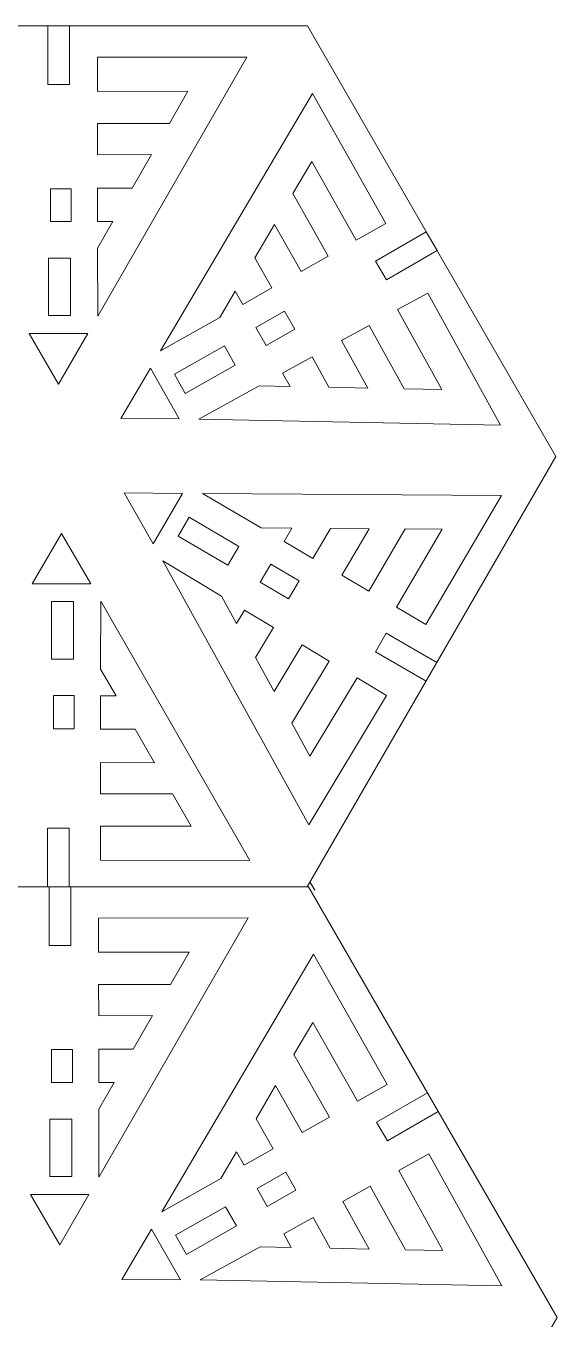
# Model space of a CAD drawing. Header units: inches. Extents: x -12.5 to 16.2, y -9.8 to 11.8.
# Drawn here: x 12 to 16.2, y 0.95 to 11.2 of the extents above; entities that cross this region are included whole.
import ezdxf

# ---------------------------------------------------------------- set-up
doc = ezdxf.new("R2010")
doc.units = ezdxf.units.IN
doc.header["$MEASUREMENT"] = 0
doc.layers.add('frame', color=7, linetype='Continuous')

msp = doc.modelspace()

# ---------------------------------------------------------------- linework, layer by layer
at = {"layer": 'frame', "color": 1, "lineweight": 9}
for points in [[(12.172, 10.736), (12.343, 10.736), (12.343, 11.2), (12.172, 11.2), (12.172, 10.736)], [(12.169, 4.379), (12.341, 4.379), (12.341, 4.843), (12.169, 4.843), (12.169, 4.379)], [(12.181, 3.915), (12.353, 3.915), (12.353, 4.379), (12.181, 4.379), (12.181, 3.915)]]:
    msp.add_lwpolyline(points, close=True, dxfattribs=at)
at = {"layer": 'frame', "color": 5, "lineweight": 9}
for points in [[(12.191, 9.65), (12.355, 9.65), (12.355, 9.911), (12.191, 9.911), (12.191, 9.65)], [(12.176, 8.905), (12.35, 8.905), (12.35, 9.361), (12.176, 9.361), (12.176, 8.905)], [(12.2, 6.183), (12.374, 6.183), (12.374, 6.639), (12.2, 6.639), (12.2, 6.183)], [(12.215, 5.632), (12.379, 5.632), (12.379, 5.894), (12.215, 5.894), (12.215, 5.632)], [(12.2, 2.829), (12.365, 2.829), (12.365, 3.09), (12.2, 3.09), (12.2, 2.829)], [(12.186, 2.083), (12.36, 2.083), (12.36, 2.539), (12.186, 2.539), (12.186, 2.083)]]:
    msp.add_lwpolyline(points, close=True, dxfattribs=at)
at = {"layer": 'frame', "color": 250, "lineweight": 9}
for points in [[(10.288, 11.201), (10.288, 11.201), (14.227, 11.2), (14.227, 11.2), (14.227, 11.2), (14.227, 11.2), (16.195, 7.788), (16.195, 7.788), (16.195, 7.788), (16.195, 7.788), (14.224, 4.378), (14.224, 4.378), (14.224, 4.378), (14.224, 4.378), (10.286, 4.38), (10.286, 4.38), (10.286, 4.38), (10.286, 4.38), (8.318, 7.791), (8.318, 7.791), (8.318, 7.791), (8.318, 7.791), (10.288, 11.201), (10.288, 11.201)], [(10.298, 4.38), (10.298, 4.38), (14.236, 4.378), (14.236, 4.378), (14.236, 4.378), (14.236, 4.378), (16.204, 0.967), (16.204, 0.967), (16.204, 0.967), (16.204, 0.967), (14.234, -2.443), (14.234, -2.443), (14.234, -2.443), (14.234, -2.443), (10.296, -2.442), (10.296, -2.442), (10.296, -2.442), (10.296, -2.442), (8.328, 0.969), (8.328, 0.969), (8.328, 0.969), (8.328, 0.969), (10.298, 4.38), (10.298, 4.38)]]:
    msp.add_open_spline(points, degree=3, knots=[0, 0, 0, 0, 0.142857, 0.142857, 0.142857, 0.142857, 0.285714, 0.285714, 0.285714, 0.285714, 0.428571, 0.428571, 0.428571, 0.428571, 0.571429, 0.571429, 0.571429, 0.571429, 0.714286, 0.714286, 0.714286, 0.714286, 1, 1, 1, 1], dxfattribs=at)
for points in [[(14.227, 11.2), (14.227, 11.2), (14.226, 11.198), (14.226, 11.198)], [(14.247, 4.418), (14.247, 4.418), (14.285, 4.353), (14.285, 4.353)], [(14.236, 4.378), (14.236, 4.378), (14.235, 4.377), (14.235, 4.377)]]:
    msp.add_open_spline(points, degree=3, dxfattribs=at)
at = {"layer": 'frame', "color": 5, "lineweight": 9}
for points in [[(13.747, 10.954), (13.747, 10.954), (12.563, 10.953), (12.563, 10.953)], [(12.563, 10.682), (12.563, 10.682), (12.563, 10.953), (12.563, 10.953)], [(13.747, 10.954), (13.747, 10.954), (12.566, 8.901), (12.566, 8.901)], [(14.266, 10.666), (14.266, 10.666), (13.063, 8.625), (13.063, 8.625)], [(14.266, 10.666), (14.266, 10.666), (14.849, 9.635), (14.849, 9.635)], [(12.564, 10.427), (12.564, 10.427), (13.134, 10.428), (13.134, 10.428)], [(12.564, 10.18), (12.564, 10.18), (12.564, 10.427), (12.564, 10.427)], [(12.564, 10.18), (12.564, 10.18), (12.991, 10.181), (12.991, 10.181)], [(12.991, 10.181), (12.991, 10.181), (12.839, 9.915), (12.839, 9.915)], [(12.565, 9.65), (12.565, 9.65), (12.564, 9.915), (12.564, 9.915)], [(12.564, 9.915), (12.564, 9.915), (12.839, 9.915), (12.839, 9.915)], [(14.391, 9.377), (14.391, 9.377), (14.111, 9.873), (14.111, 9.873)], [(12.687, 9.651), (12.687, 9.651), (12.565, 9.439), (12.565, 9.439)], [(12.565, 9.65), (12.565, 9.65), (12.687, 9.651), (12.687, 9.651)], [(14.614, 9.502), (14.614, 9.502), (14.849, 9.635), (14.849, 9.635)], [(13.966, 9.627), (13.966, 9.627), (13.81, 9.364), (13.81, 9.364)], [(14.176, 9.255), (14.176, 9.255), (13.966, 9.627), (13.966, 9.627)], [(12.566, 8.901), (12.566, 8.901), (12.565, 9.439), (12.565, 9.439)], [(13.946, 9.125), (13.946, 9.125), (13.81, 9.364), (13.81, 9.364)], [(14.176, 9.255), (14.176, 9.255), (14.391, 9.377), (14.391, 9.377)], [(13.715, 8.994), (13.715, 8.994), (13.946, 9.125), (13.946, 9.125)], [(13.655, 9.1), (13.655, 9.1), (13.532, 8.891), (13.532, 8.891)], [(13.715, 8.994), (13.715, 8.994), (13.655, 9.1), (13.655, 9.1)], [(14.941, 8.953), (14.941, 8.953), (15.18, 9.084), (15.18, 9.084)], [(15.756, 8.038), (15.756, 8.038), (15.18, 9.084), (15.18, 9.084)], [(13.063, 8.625), (13.063, 8.625), (13.532, 8.891), (13.532, 8.891)], [(14.498, 8.708), (14.498, 8.708), (14.716, 8.828), (14.716, 8.828)], [(14.716, 8.828), (14.716, 8.828), (14.993, 8.325), (14.993, 8.325)], [(12.024, 8.764), (12.024, 8.764), (12.255, 8.363), (12.255, 8.363)], [(12.024, 8.764), (12.024, 8.764), (12.487, 8.764), (12.487, 8.764)], [(12.487, 8.764), (12.487, 8.764), (12.255, 8.363), (12.255, 8.363)], [(14.498, 8.708), (14.498, 8.708), (14.706, 8.331), (14.706, 8.331)], [(14.03, 8.45), (14.03, 8.45), (14.264, 8.579), (14.264, 8.579)], [(14.264, 8.579), (14.264, 8.579), (14.397, 8.337), (14.397, 8.337)], [(12.983, 8.489), (12.983, 8.489), (12.749, 8.09), (12.749, 8.09)], [(13.211, 8.087), (13.211, 8.087), (12.983, 8.489), (12.983, 8.489)], [(14.03, 8.45), (14.03, 8.45), (14.089, 8.343), (14.089, 8.343)], [(13.368, 8.086), (13.368, 8.086), (13.844, 8.348), (13.844, 8.348)], [(14.089, 8.343), (14.089, 8.343), (13.844, 8.348), (13.844, 8.348)], [(14.706, 8.331), (14.706, 8.331), (14.397, 8.337), (14.397, 8.337)], [(13.211, 8.087), (13.211, 8.087), (12.749, 8.09), (12.749, 8.09)], [(15.756, 8.038), (15.756, 8.038), (13.368, 8.086), (13.368, 8.086)], [(13.004, 7.098), (13.004, 7.098), (12.775, 7.5), (12.775, 7.5)], [(13.237, 7.497), (13.237, 7.497), (12.775, 7.5), (12.775, 7.5)], [(13.004, 7.098), (13.004, 7.098), (13.237, 7.497), (13.237, 7.497)], [(15.765, 7.479), (15.765, 7.479), (13.396, 7.496), (13.396, 7.496)], [(13.396, 7.496), (13.396, 7.496), (13.86, 7.223), (13.86, 7.223)], [(15.765, 7.479), (15.765, 7.479), (15.165, 6.457), (15.165, 6.457)], [(12.048, 6.78), (12.048, 6.78), (12.28, 7.18), (12.28, 7.18)], [(12.511, 6.78), (12.511, 6.78), (12.28, 7.18), (12.28, 7.18)], [(14.104, 7.221), (14.104, 7.221), (13.86, 7.223), (13.86, 7.223)], [(14.042, 7.116), (14.042, 7.116), (14.104, 7.221), (14.104, 7.221)], [(14.27, 6.982), (14.27, 6.982), (14.409, 7.219), (14.409, 7.219)], [(14.715, 7.217), (14.715, 7.217), (14.409, 7.219), (14.409, 7.219)], [(14.499, 6.848), (14.499, 6.848), (14.715, 7.217), (14.715, 7.217)], [(14.712, 6.723), (14.712, 6.723), (15, 7.215), (15, 7.215)], [(14.042, 7.116), (14.042, 7.116), (14.27, 6.982), (14.27, 6.982)], [(14.238, 4.871), (14.238, 4.871), (13.082, 6.961), (13.082, 6.961)], [(13.082, 6.961), (13.082, 6.961), (13.547, 6.681), (13.547, 6.681)], [(12.048, 6.78), (12.048, 6.78), (12.511, 6.78), (12.511, 6.78)], [(14.499, 6.848), (14.499, 6.848), (14.712, 6.723), (14.712, 6.723)], [(13.666, 6.466), (13.666, 6.466), (13.547, 6.681), (13.547, 6.681)], [(12.59, 6.643), (12.59, 6.643), (12.589, 6.104), (12.589, 6.104)], [(13.772, 4.589), (13.772, 4.589), (12.59, 6.643), (12.59, 6.643)], [(13.729, 6.571), (13.729, 6.571), (13.666, 6.466), (13.666, 6.466)], [(13.729, 6.571), (13.729, 6.571), (13.958, 6.434), (13.958, 6.434)], [(14.932, 6.594), (14.932, 6.594), (15.165, 6.457), (15.165, 6.457)], [(13.958, 6.434), (13.958, 6.434), (13.815, 6.197), (13.815, 6.197)], [(14.186, 6.296), (14.186, 6.296), (13.964, 5.927), (13.964, 5.927)], [(14.186, 6.296), (14.186, 6.296), (14.4, 6.168), (14.4, 6.168)], [(13.964, 5.927), (13.964, 5.927), (13.815, 6.197), (13.815, 6.197)], [(14.4, 6.168), (14.4, 6.168), (14.103, 5.675), (14.103, 5.675)], [(12.711, 5.893), (12.711, 5.893), (12.589, 6.104), (12.589, 6.104)], [(14.62, 6.035), (14.62, 6.035), (14.854, 5.894), (14.854, 5.894)], [(12.589, 5.893), (12.589, 5.893), (12.589, 5.629), (12.589, 5.629)], [(12.589, 5.893), (12.589, 5.893), (12.711, 5.893), (12.711, 5.893)], [(14.238, 4.871), (14.238, 4.871), (14.854, 5.894), (14.854, 5.894)], [(12.589, 5.629), (12.589, 5.629), (12.863, 5.628), (12.863, 5.628)], [(13.016, 5.363), (13.016, 5.363), (12.863, 5.628), (12.863, 5.628)], [(12.588, 5.364), (12.588, 5.364), (12.588, 5.117), (12.588, 5.117)], [(12.588, 5.364), (12.588, 5.364), (13.016, 5.363), (13.016, 5.363)], [(12.588, 5.117), (12.588, 5.117), (13.158, 5.116), (13.158, 5.116)], [(12.587, 4.861), (12.587, 4.861), (12.587, 4.591), (12.587, 4.591)], [(13.772, 4.589), (13.772, 4.589), (12.587, 4.591), (12.587, 4.591)], [(13.757, 4.133), (13.757, 4.133), (12.573, 4.131), (12.573, 4.131)], [(12.573, 3.861), (12.573, 3.861), (12.573, 4.131), (12.573, 4.131)], [(13.757, 4.133), (13.757, 4.133), (12.575, 2.079), (12.575, 2.079)], [(14.275, 3.845), (14.275, 3.845), (13.073, 1.804), (13.073, 1.804)], [(14.275, 3.845), (14.275, 3.845), (14.858, 2.814), (14.858, 2.814)], [(12.573, 3.605), (12.573, 3.605), (13.143, 3.606), (13.143, 3.606)], [(12.574, 3.358), (12.574, 3.358), (12.573, 3.605), (12.573, 3.605)], [(12.574, 3.358), (12.574, 3.358), (13.001, 3.359), (13.001, 3.359)], [(13.001, 3.359), (13.001, 3.359), (12.848, 3.094), (12.848, 3.094)], [(12.574, 3.093), (12.574, 3.093), (12.848, 3.094), (12.848, 3.094)], [(12.574, 2.829), (12.574, 2.829), (12.574, 3.093), (12.574, 3.093)], [(14.401, 2.555), (14.401, 2.555), (14.12, 3.051), (14.12, 3.051)], [(12.574, 2.829), (12.574, 2.829), (12.696, 2.829), (12.696, 2.829)], [(12.696, 2.829), (12.696, 2.829), (12.575, 2.618), (12.575, 2.618)], [(13.975, 2.806), (13.975, 2.806), (13.82, 2.542), (13.82, 2.542)], [(14.186, 2.433), (14.186, 2.433), (13.975, 2.806), (13.975, 2.806)], [(14.623, 2.681), (14.623, 2.681), (14.858, 2.814), (14.858, 2.814)], [(12.575, 2.079), (12.575, 2.079), (12.575, 2.618), (12.575, 2.618)], [(13.955, 2.303), (13.955, 2.303), (13.82, 2.542), (13.82, 2.542)], [(14.186, 2.433), (14.186, 2.433), (14.401, 2.555), (14.401, 2.555)], [(13.665, 2.279), (13.665, 2.279), (13.541, 2.069), (13.541, 2.069)], [(13.725, 2.173), (13.725, 2.173), (13.665, 2.279), (13.665, 2.279)], [(13.725, 2.173), (13.725, 2.173), (13.955, 2.303), (13.955, 2.303)], [(14.951, 2.131), (14.951, 2.131), (15.189, 2.263), (15.189, 2.263)], [(15.766, 1.217), (15.766, 1.217), (15.189, 2.263), (15.189, 2.263)], [(13.073, 1.804), (13.073, 1.804), (13.541, 2.069), (13.541, 2.069)], [(14.507, 1.887), (14.507, 1.887), (14.725, 2.007), (14.725, 2.007)], [(14.725, 2.007), (14.725, 2.007), (15.003, 1.503), (15.003, 1.503)], [(12.034, 1.942), (12.034, 1.942), (12.265, 1.542), (12.265, 1.542)], [(12.034, 1.942), (12.034, 1.942), (12.496, 1.942), (12.496, 1.942)], [(12.496, 1.942), (12.496, 1.942), (12.265, 1.542), (12.265, 1.542)], [(14.507, 1.887), (14.507, 1.887), (14.715, 1.509), (14.715, 1.509)], [(14.04, 1.629), (14.04, 1.629), (14.273, 1.758), (14.273, 1.758)], [(14.273, 1.758), (14.273, 1.758), (14.407, 1.515), (14.407, 1.515)], [(12.992, 1.668), (12.992, 1.668), (12.758, 1.269), (12.758, 1.269)], [(13.221, 1.265), (13.221, 1.265), (12.992, 1.668), (12.992, 1.668)], [(14.04, 1.629), (14.04, 1.629), (14.099, 1.521), (14.099, 1.521)], [(13.378, 1.264), (13.378, 1.264), (13.853, 1.526), (13.853, 1.526)], [(14.099, 1.521), (14.099, 1.521), (13.853, 1.526), (13.853, 1.526)], [(14.715, 1.509), (14.715, 1.509), (14.407, 1.515), (14.407, 1.515)], [(13.221, 1.265), (13.221, 1.265), (12.758, 1.269), (12.758, 1.269)], [(15.766, 1.217), (15.766, 1.217), (13.378, 1.264), (13.378, 1.264)]]:
    msp.add_open_spline(points, degree=3, dxfattribs=at)
for points, knots in [([(12.563, 10.682), (12.563, 10.682), (13.281, 10.683), (13.281, 10.683), (13.281, 10.683), (13.281, 10.683), (13.134, 10.428), (13.134, 10.428)], [0, 0, 0, 0, 0.333333, 0.333333, 0.333333, 0.333333, 1, 1, 1, 1]), ([(14.614, 9.502), (14.614, 9.502), (14.261, 10.127), (14.261, 10.127), (14.261, 10.127), (14.261, 10.127), (14.111, 9.873), (14.111, 9.873)], [0, 0, 0, 0, 0.333333, 0.333333, 0.333333, 0.333333, 1, 1, 1, 1]), ([(13.9, 8.669), (13.9, 8.669), (13.819, 8.812), (13.819, 8.812), (13.819, 8.812), (13.819, 8.812), (14.046, 8.941), (14.046, 8.941), (14.046, 8.941), (14.046, 8.941), (14.127, 8.798), (14.127, 8.798), (14.127, 8.798), (14.127, 8.798), (13.9, 8.669), (13.9, 8.669)], [0, 0, 0, 0, 0.2, 0.2, 0.2, 0.2, 0.4, 0.4, 0.4, 0.4, 0.6, 0.6, 0.6, 0.6, 1, 1, 1, 1]), ([(14.941, 8.953), (14.941, 8.953), (15.29, 8.319), (15.29, 8.319), (15.29, 8.319), (15.29, 8.319), (14.993, 8.325), (14.993, 8.325)], [0, 0, 0, 0, 0.333333, 0.333333, 0.333333, 0.333333, 1, 1, 1, 1]), ([(13.259, 8.288), (13.259, 8.288), (13.173, 8.44), (13.173, 8.44), (13.173, 8.44), (13.173, 8.44), (13.569, 8.665), (13.569, 8.665), (13.569, 8.665), (13.569, 8.665), (13.655, 8.513), (13.655, 8.513), (13.655, 8.513), (13.655, 8.513), (13.259, 8.288), (13.259, 8.288)], [0, 0, 0, 0, 0.2, 0.2, 0.2, 0.2, 0.4, 0.4, 0.4, 0.4, 0.6, 0.6, 0.6, 0.6, 1, 1, 1, 1]), ([(13.202, 7.158), (13.202, 7.158), (13.29, 7.308), (13.29, 7.308), (13.29, 7.308), (13.29, 7.308), (13.684, 7.077), (13.684, 7.077), (13.684, 7.077), (13.684, 7.077), (13.596, 6.927), (13.596, 6.927), (13.596, 6.927), (13.596, 6.927), (13.202, 7.158), (13.202, 7.158)], [0, 0, 0, 0, 0.2, 0.2, 0.2, 0.2, 0.4, 0.4, 0.4, 0.4, 0.6, 0.6, 0.6, 0.6, 1, 1, 1, 1]), ([(14.932, 6.594), (14.932, 6.594), (15.295, 7.213), (15.295, 7.213), (15.295, 7.213), (15.295, 7.213), (15, 7.215), (15, 7.215)], [0, 0, 0, 0, 0.333333, 0.333333, 0.333333, 0.333333, 1, 1, 1, 1]), ([(13.853, 6.794), (13.853, 6.794), (13.936, 6.935), (13.936, 6.935), (13.936, 6.935), (13.936, 6.935), (14.161, 6.804), (14.161, 6.804), (14.161, 6.804), (14.161, 6.804), (14.078, 6.662), (14.078, 6.662), (14.078, 6.662), (14.078, 6.662), (13.853, 6.794), (13.853, 6.794)], [0, 0, 0, 0, 0.2, 0.2, 0.2, 0.2, 0.4, 0.4, 0.4, 0.4, 0.6, 0.6, 0.6, 0.6, 1, 1, 1, 1]), ([(14.62, 6.035), (14.62, 6.035), (14.247, 5.415), (14.247, 5.415), (14.247, 5.415), (14.247, 5.415), (14.103, 5.675), (14.103, 5.675)], [0, 0, 0, 0, 0.333333, 0.333333, 0.333333, 0.333333, 1, 1, 1, 1]), ([(12.587, 4.861), (12.587, 4.861), (13.305, 4.86), (13.305, 4.86), (13.305, 4.86), (13.305, 4.86), (13.158, 5.116), (13.158, 5.116)], [0, 0, 0, 0, 0.333333, 0.333333, 0.333333, 0.333333, 1, 1, 1, 1]), ([(12.573, 3.861), (12.573, 3.861), (13.291, 3.862), (13.291, 3.862), (13.291, 3.862), (13.291, 3.862), (13.143, 3.606), (13.143, 3.606)], [0, 0, 0, 0, 0.333333, 0.333333, 0.333333, 0.333333, 1, 1, 1, 1]), ([(14.623, 2.681), (14.623, 2.681), (14.27, 3.305), (14.27, 3.305), (14.27, 3.305), (14.27, 3.305), (14.12, 3.051), (14.12, 3.051)], [0, 0, 0, 0, 0.333333, 0.333333, 0.333333, 0.333333, 1, 1, 1, 1]), ([(13.909, 1.847), (13.909, 1.847), (13.828, 1.99), (13.828, 1.99), (13.828, 1.99), (13.828, 1.99), (14.055, 2.119), (14.055, 2.119), (14.055, 2.119), (14.055, 2.119), (14.136, 1.976), (14.136, 1.976), (14.136, 1.976), (14.136, 1.976), (13.909, 1.847), (13.909, 1.847)], [0, 0, 0, 0, 0.2, 0.2, 0.2, 0.2, 0.4, 0.4, 0.4, 0.4, 0.6, 0.6, 0.6, 0.6, 1, 1, 1, 1]), ([(14.951, 2.131), (14.951, 2.131), (15.3, 1.498), (15.3, 1.498), (15.3, 1.498), (15.3, 1.498), (15.003, 1.503), (15.003, 1.503)], [0, 0, 0, 0, 0.333333, 0.333333, 0.333333, 0.333333, 1, 1, 1, 1]), ([(13.268, 1.467), (13.268, 1.467), (13.182, 1.618), (13.182, 1.618), (13.182, 1.618), (13.182, 1.618), (13.579, 1.843), (13.579, 1.843), (13.579, 1.843), (13.579, 1.843), (13.665, 1.692), (13.665, 1.692), (13.665, 1.692), (13.665, 1.692), (13.268, 1.467), (13.268, 1.467)], [0, 0, 0, 0, 0.2, 0.2, 0.2, 0.2, 0.4, 0.4, 0.4, 0.4, 0.6, 0.6, 0.6, 0.6, 1, 1, 1, 1])]:
    msp.add_open_spline(points, degree=3, knots=knots, dxfattribs=at)
at = {"layer": 'frame', "color": 1, "lineweight": 9}
for points in [[(15.168, 9.568), (15.168, 9.568), (15.254, 9.42), (15.254, 9.42), (15.254, 9.42), (15.254, 9.42), (14.852, 9.188), (14.852, 9.188), (14.852, 9.188), (14.852, 9.188), (14.766, 9.336), (14.766, 9.336), (14.766, 9.336), (14.766, 9.336), (15.168, 9.568), (15.168, 9.568)], [(15.253, 6.158), (15.253, 6.158), (15.167, 6.009), (15.167, 6.009), (15.167, 6.009), (15.167, 6.009), (14.765, 6.241), (14.765, 6.241), (14.765, 6.241), (14.765, 6.241), (14.851, 6.39), (14.851, 6.39), (14.851, 6.39), (14.851, 6.39), (15.253, 6.158), (15.253, 6.158)], [(15.177, 2.747), (15.177, 2.747), (15.263, 2.598), (15.263, 2.598), (15.263, 2.598), (15.263, 2.598), (14.861, 2.366), (14.861, 2.366), (14.861, 2.366), (14.861, 2.366), (14.775, 2.515), (14.775, 2.515), (14.775, 2.515), (14.775, 2.515), (15.177, 2.747), (15.177, 2.747)]]:
    msp.add_open_spline(points, degree=3, knots=[0, 0, 0, 0, 0.2, 0.2, 0.2, 0.2, 0.4, 0.4, 0.4, 0.4, 0.6, 0.6, 0.6, 0.6, 1, 1, 1, 1], dxfattribs=at)

doc.saveas('drawing.dxf')
